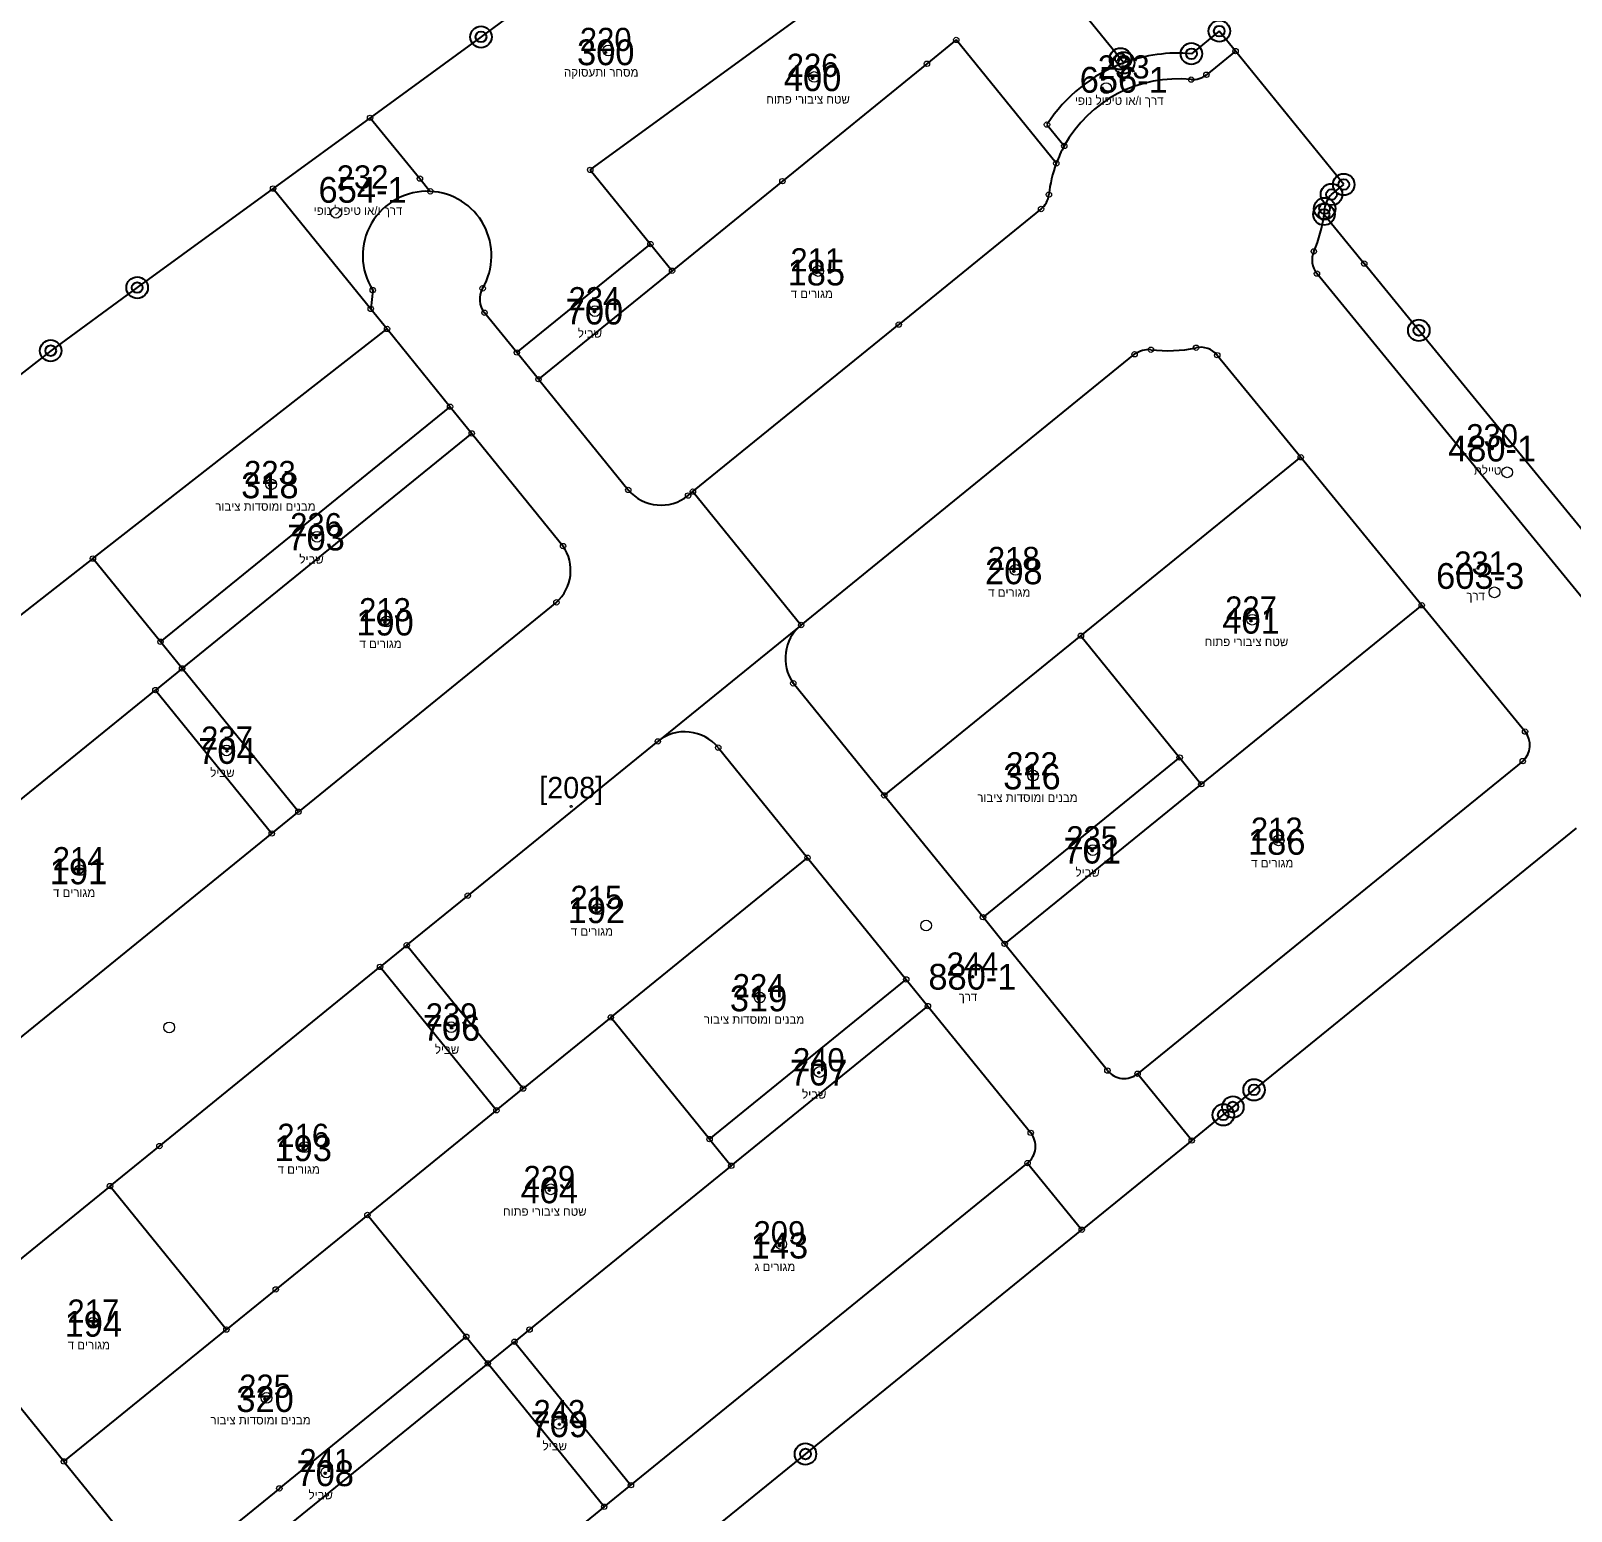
# Model space of a CAD drawing. Header units: metres. Extents: x 175929 to 176804, y 640596 to 641380.
# Drawn here: x 176117.8 to 176476.6, y 640862.8 to 641207.5 of the extents above; entities that cross this region are included whole.
import ezdxf
from ezdxf.enums import TextEntityAlignment as Align

# ---------------------------------------------------------------- set-up
doc = ezdxf.new("R2010")
doc.units = ezdxf.units.M
doc.header["$PDMODE"] = 1
doc.header["$PDSIZE"] = 1
for name, color, linetype, lineweight in [('C1603_0', 40, 'Continuous', 0), ('pcls011', 4, 'Continuous', 0), ('Ud_NewPoints', 3, 'Continuous', 0)]:
    doc.layers.add(name, color=color, linetype=linetype, lineweight=lineweight)
for name, color, linetype in [('C1610_0', 2, 'Continuous'), ('C1650', 5, 'Continuous'), ('C1660', 3, 'Continuous'), ('C1662', 7, 'Continuous'), ('Ud_NewParcels', 2, 'Continuous')]:
    doc.layers.add(name, color=color, linetype=linetype)
doc.styles.add('HEBTXT', font='HEBTXT.shx')

# ---------------------------------------------------------------- blocks, each defined once
blk = doc.blocks.new('C1610')
for radius in [1, 0.5]:
    blk.add_circle((0, 0, 1), radius)
at = {"color": 255}
blk.add_point((0, 0), dxfattribs=at)
at = {"style": 'HEBTXT'}
blk.add_attdef('POINT_NAME', text='', height=1.2, dxfattribs=at).set_placement((0, 1.5), align=Align.BOTTOM_CENTER)
blk.add_attdef('MARK_DESC', text='', height=1.2, dxfattribs=at).set_placement((0.03, -1.73), align=Align.TOP_CENTER)
at = {"style": 'HEBTXT', "flags": 1}
for tag, p in [('MARK', (0, -4.26)), ('CLASS', (0, -5.76)), ('SOURCE', (0, -7.26)), ('TOPO', (0, -8.76)), ('HEIGHT', (0, -10.26)), ('COMMENT', (0, -11.76))]:
    blk.add_attdef(tag, text='', height=1, dxfattribs=at).set_placement(p, align=Align.MIDDLE)
blk = doc.blocks.new('C1603')
at = {"color": 255}
blk.add_circle((0, 0), 0.1, dxfattribs=at)
at = {"style": 'HEBTXT', "width": 3}
blk.add_attdef('CROSS', text='', height=4, dxfattribs=at).set_placement((0, 1.5), align=Align.MIDDLE)
at = {"color": 0, "style": 'HEBTXT'}
blk.add_attdef('PARCEL_NAME', text='', height=2.7, dxfattribs=at).set_placement((0, 1.5), align=Align.MIDDLE)
at = {"style": 'HEBTXT', "flags": 1}
for tag, p in [('GUSH', (0, -1)), ('PARCEL_STATUS', (0, -2.5)), ('PARCEL_SOURCE', (0, -4)), ('LEGAL_AREA', (0, -5.5)), ('CALC_AREA', (0, -7)), ('PARCEL_PREVIOUS', (0, -8.5)), ('GUSH_PREVIOUS', (0, -10)), ('TABA_PLAN', (0, -11.5)), ('TABA_MIGRASH', (0, -13)), ('TABA_YEUD', (0, -14.5)), ('COMMENT', (0, -16))]:
    blk.add_attdef(tag, text='', height=1, dxfattribs=at).set_placement(p, align=Align.MIDDLE)
blk = doc.blocks.new('MRK')
at = {"color": 0}
blk.add_circle((0, 0), 1, dxfattribs=at)
blk = doc.blocks.new('C1611')
blk.add_circle((0, 0), 0.5)
at = {"color": 255}
blk.add_point((0, 0), dxfattribs=at)
at = {"style": 'HEBTXT'}
blk.add_attdef('POINT_NAME', text='', height=1.2, dxfattribs=at).set_placement((0, 1.5), align=Align.BOTTOM_CENTER)
blk.add_attdef('MARK_DESC', text='', height=1.2, dxfattribs=at).set_placement((0, -1.51), align=Align.TOP_CENTER)
at = {"style": 'HEBTXT', "flags": 1}
for tag, p in [('CLASS', (0, -5.72)), ('MARK', (0, -4.22)), ('SOURCE', (0, -7.22)), ('TOPO', (0, -8.72)), ('COMMENT', (0, -11.72)), ('HEIGHT', (0, -10.22))]:
    blk.add_attdef(tag, text='', height=1, dxfattribs=at).set_placement(p, align=Align.MIDDLE)

msp = doc.modelspace()

# ---------------------------------------------------------------- linework, layer by layer
at = {"layer": 'C1650'}
for p, q in [((176402.72, 640960.92), (176477.79, 641021.85)), ((176397.79, 640956.92), (176402.72, 640960.92)), ((176270.18, 640853.35), (176298.24, 640876.13))]:
    msp.add_line(p, q, dxfattribs=at)
at = {"layer": 'C1660'}
for p, q in [((176371.61, 641200.97), (176349.54, 641228.17)), ((176229.81, 641211.27), (176222.68, 641206.07)), ((176222.68, 641206.07), (176196.84, 641187.24)), ((176394.62, 641207.43), (176388.13, 641202.16)), ((176398.4, 641202.77), (176394.62, 641207.43)), ((176423.61, 641171.71), (176398.4, 641202.77)), ((176372.37, 641200.04), (176371.61, 641200.97)), ((176196.84, 641187.24), (176174.26, 641170.77)), ((176174.26, 641170.77), (176142.6, 641147.7)), ((176420.75, 641169.39), (176423.61, 641171.71)), ((176419.01, 641164.74), (176428.37, 641153.3)), ((176441.09, 641137.75), (176428.37, 641153.3)), ((176142.6, 641147.7), (176122.46, 641133.02)), ((176499.66, 641066.16), (176441.09, 641137.75)), ((176122.46, 641133.02), (176075.39, 641096.27)), ((176388.19, 640949.13), (176395.55, 640955.1)), ((176395.55, 640955.1), (176397.79, 640956.92)), ((176388.19, 640949.13), (176362.58, 640928.35)), ((176298.24, 640876.13), (176362.58, 640928.35))]:
    msp.add_line(p, q, dxfattribs=at)
for points in [[(176388.13, 641202.16, 0.111195), (176372.37, 641200.04)], [(176420.75, 641169.39, 0.179503), (176419.15, 641166.12)], [(176419.01, 641164.74, 0.01109), (176419.15, 641166.12)]]:
    msp.add_lwpolyline(points, format="xyb", dxfattribs=at)
at = {"layer": 'C1662'}
for p, q in [((176248.11, 641175.12), (176338.89, 641241.29)), ((176333.36, 641205.36), (176326.54, 641199.82)), ((176356.66, 641176.65), (176333.36, 641205.36)), ((176398.4, 641202.77), (176391.61, 641197.26)), ((176326.54, 641199.82), (176292.86, 641172.49)), ((176196.84, 641187.24), (176208.44, 641173.09)), ((176354.49, 641185.65), (176358.52, 641180.69)), ((176208.44, 641173.09), (176210.87, 641170.12)), ((176248.11, 641175.12), (176262.13, 641157.85)), ((176292.86, 641172.49), (176267.17, 641151.64)), ((176174.26, 641170.77), (176197, 641142.75)), ((176353.11, 641166.01), (176319.96, 641139.1)), ((176231.02, 641132.6), (176262.13, 641157.85)), ((176262.13, 641157.85), (176267.17, 641151.64)), ((176267.17, 641151.64), (176236.06, 641126.39)), ((176504.95, 641043.9), (176417.36, 641150.97)), ((176197.45, 641147.12), (176197, 641142.75)), ((176197, 641142.75), (176200.79, 641138.08)), ((176231.02, 641132.6), (176223.49, 641141.85)), ((176132.3, 641084.62), (176200.79, 641138.08)), ((176200.79, 641138.08), (176215.47, 641119.98)), ((176272.04, 641100.21), (176319.96, 641139.1)), ((176236.06, 641126.39), (176231.02, 641132.6)), ((176297.24, 641069.15), (176374.9, 641132.18)), ((176394.13, 641131.98), (176413.59, 641108.2)), ((176236.06, 641126.39), (176256.97, 641100.6)), ((176148.03, 641065.24), (176215.47, 641119.98)), ((176215.47, 641119.98), (176220.51, 641113.76)), ((176153.07, 641059.03), (176220.51, 641113.76)), ((176220.51, 641113.76), (176241.78, 641087.53)), ((176362.39, 641066.64), (176413.59, 641108.2)), ((176413.59, 641108.2), (176441.76, 641073.75)), ((176270.91, 641099.29), (176272.04, 641100.21)), ((176272.04, 641100.21), (176297.24, 641069.15)), ((176132.3, 641084.62), (176062.12, 641029.86)), ((176148.03, 641065.24), (176132.3, 641084.62)), ((176240.23, 641074.43), (176180.16, 641025.66)), ((176441.76, 641073.75), (176390.43, 641032.09)), ((176441.76, 641073.75), (176465.84, 641044.33)), ((176297.24, 641069.15), (176263.86, 641042.05)), ((176153.07, 641059.03), (176148.03, 641065.24)), ((176316.59, 641029.47), (176362.39, 641066.64)), ((176362.39, 641066.64), (176385.39, 641038.3)), ((176153.07, 641059.03), (176146.86, 641053.99)), ((176180.16, 641025.66), (176153.07, 641059.03)), ((176316.59, 641029.47), (176295.41, 641055.57)), ((176083.97, 641002.95), (176146.86, 641053.99)), ((176146.86, 641053.99), (176173.95, 641020.61)), ((176219.6, 641006.13), (176263.86, 641042.05)), ((176277.92, 641040.59), (176298.72, 641014.97)), ((176385.39, 641038.3), (176339.59, 641001.13)), ((176465.28, 641037.46), (176375.6, 640964.67)), ((176385.39, 641038.3), (176390.43, 641032.09)), ((176339.59, 641001.13), (176316.59, 641029.47)), ((176390.43, 641032.09), (176344.63, 640994.91)), ((176173.95, 641020.61), (176180.16, 641025.66)), ((176111.06, 640969.56), (176173.95, 641020.61)), ((176252.91, 640977.79), (176298.72, 641014.97)), ((176298.72, 641014.97), (176321.72, 640986.63)), ((176205.37, 640994.59), (176219.6, 641006.13)), ((176344.63, 640994.91), (176339.59, 641001.13)), ((176205.37, 640994.59), (176199.16, 640989.55)), ((176205.37, 640994.59), (176232.47, 640961.21)), ((176368.57, 640965.41), (176344.63, 640994.91)), ((176147.78, 640947.84), (176199.16, 640989.55)), ((176199.16, 640989.55), (176226.26, 640956.16)), ((176275.91, 640949.45), (176321.72, 640986.63)), ((176321.72, 640986.63), (176326.76, 640980.42)), ((176280.95, 640943.24), (176326.76, 640980.42)), ((176326.76, 640980.42), (176350.71, 640950.91)), ((176252.91, 640977.79), (176232.47, 640961.21)), ((176275.91, 640949.45), (176252.91, 640977.79)), ((176388.19, 640949.13), (176375.6, 640964.67)), ((176226.26, 640956.16), (176232.47, 640961.21)), ((176226.26, 640956.16), (176196.22, 640931.78)), ((176136.27, 640938.5), (176147.78, 640947.84)), ((176275.91, 640949.45), (176280.95, 640943.24)), ((176280.95, 640943.24), (176233.98, 640905.11)), ((176257.58, 640868.88), (176349.98, 640943.88)), ((176349.98, 640943.88), (176362.58, 640928.35)), ((176136.27, 640938.5), (176106.2, 640914.09)), ((176136.27, 640938.5), (176163.37, 640905.11)), ((176196.22, 640931.78), (176174.88, 640914.45)), ((176219.23, 640903.44), (176196.22, 640931.78)), ((176174.88, 640914.45), (176163.37, 640905.11)), ((176125.53, 640874.4), (176163.37, 640905.11)), ((176175.71, 640868.12), (176219.23, 640903.44)), ((176219.23, 640903.44), (176224.27, 640897.23)), ((176233.98, 640905.11), (176230.48, 640902.27)), ((176125.53, 640874.4), (176104.74, 640900.03)), ((176224.27, 640897.23), (176230.48, 640902.27)), ((176230.48, 640902.27), (176257.58, 640868.88)), ((176224.27, 640897.23), (176153.58, 640839.85)), ((176251.36, 640863.84), (176224.27, 640897.23)), ((176125.53, 640874.4), (176148.53, 640846.06)), ((176175.71, 640868.12), (176148.53, 640846.06)), ((176251.36, 640863.84), (176257.58, 640868.88)), ((176251.36, 640863.84), (176188.44, 640812.77))]:
    msp.add_line(p, q, dxfattribs=at)
for points in [[(176372.37, 641200.04, 0.162625), (176354.49, 641185.65)], [(176388.07, 641196.14, 0.300974), (176358.52, 641180.69)], [(176388.07, 641196.14, 0.192502), (176391.61, 641197.26)], [(176358.52, 641180.69, 0.036884), (176356.66, 641176.65)], [(176356.66, 641176.65, 0.062316), (176354.93, 641169.35)], [(176210.87, 641170.12, 0.607859), (176197.45, 641147.12)], [(176223.06, 641147.54, 0.563457), (176210.87, 641170.12)], [(176353.11, 641166.01, 0.197752), (176354.93, 641169.35)], [(176416.64, 641156.14, 0.071868), (176419.01, 641164.74)], [(176416.64, 641156.14, 0.281479), (176417.36, 641150.97)], [(176223.06, 641147.54, 0.312963), (176223.49, 641141.85)], [(176378.69, 641133.25, 0.169943), (176374.9, 641132.18)], [(176378.69, 641133.25, 0.084967), (176389.21, 641133.7)], [(176394.13, 641131.98, 0.281482), (176389.21, 641133.7)], [(176256.97, 641100.6, 0.408264), (176270.91, 641099.29)], [(176240.23, 641074.43, 0.377961), (176241.78, 641087.53)], [(176297.24, 641069.15, 0.396271), (176295.41, 641055.57)], [(176277.92, 641040.59, 0.414214), (176263.86, 641042.05)], [(176465.28, 641037.46, 0.401119), (176465.84, 641044.33)], [(176368.57, 640965.41, 0.414249), (176375.6, 640964.67)], [(176349.98, 640943.88, 0.414214), (176350.71, 640950.91)]]:
    msp.add_lwpolyline(points, format="xyb", dxfattribs=at)

# ---------------------------------------------------------------- block references
at = {"layer": 'C1603_0'}
ref = msp.add_blockref('C1603', (176243.69, 641026.91), dxfattribs=dict(at, xscale=2.5, yscale=2.5, zscale=2.5))
ref.add_attrib('PARCEL_NAME', '[208]', dxfattribs={"layer": '0', "color": 0, "height": 5, "style": 'HEBTXT'}).set_placement((176243.69, 641030.66), align=Align.MIDDLE)
at = {"layer": 'C1610_0', "xscale": 2.5, "yscale": 2.5, "zscale": 2.5}
for p in [(176222.68, 641206.07, 200), (176394.62, 641207.43, 200), (176371.61, 641200.97, 200), (176372.37, 641200.04, 200), (176388.13, 641202.16, 200), (176423.61, 641171.71, 200), (176420.75, 641169.39, 200), (176419.01, 641164.74, 200), (176419.15, 641166.12, 200), (176142.6, 641147.7, 200), (176441.09, 641137.75, 200), (176122.46, 641133.02, 200), (176402.72, 640960.92, 200), (176395.55, 640955.1, 200), (176397.79, 640956.92, 200), (176298.24, 640876.13, 200)]:
    msp.add_blockref('C1610', p, dxfattribs=at)
at = {"layer": 'pcls011', "xscale": 1.25, "yscale": 1.25, "zscale": 1.25}
for p in [(176252.32, 641202.93), (176300.26, 641196.75), (176368.27, 641194.15), (176188.94, 641165.13), (176301.2, 641151.57), (176249.21, 641142.22), (176461.67, 641104.7), (176173.8, 641101.89), (176184.5, 641089.7), (176347.15, 641081.97), (176458.69, 641076.75), (176200.67, 641069.99), (176402.3, 641070.38), (176163.41, 641039.94), (176351.24, 641034.09), (176408.44, 641019.01), (176365.18, 641016.74), (176129.28, 641012.04), (176249.84, 641002.99), (176326.34, 640999.19), (176287.57, 640982.41), (176150.06, 640975.46), (176215.72, 640975.5), (176301.51, 640965.07), (176181.59, 640947.59), (176238.9, 640937.76), (176292.6, 640925), (176132.33, 640906.65), (176172.71, 640889.19), (176240.82, 640883.17), (176186.65, 640871.84)]:
    msp.add_blockref('MRK', p, dxfattribs=at)
at = {"layer": 'Ud_NewParcels'}
ref = msp.add_blockref('C1603', (176251.72, 641202.49), dxfattribs=dict(at, xscale=2, yscale=2, zscale=2))
ref.add_attrib('PARCEL_NAME', '220', dxfattribs={"layer": '0', "color": 0, "height": 5.4, "style": 'HEBTXT'}).set_placement((176251.72, 641205.49), align=Align.MIDDLE)
ref.add_attrib('TABA_MIGRASH', '300', dxfattribs={"layer": '0', "height": 6, "style": 'HEBTXT'}).set_placement((176251.72, 641202.49), align=Align.MIDDLE)
ref.add_attrib('TABA_YEUD', 'הקוסעתו רחסמ', dxfattribs={"layer": '0', "height": 2, "style": 'HEBTXT'}).set_placement((176250.67, 641197.56), align=Align.MIDDLE)
ref = msp.add_blockref('C1603', (176299.9, 641196.46), dxfattribs=dict(at, xscale=2, yscale=2, zscale=2))
ref.add_attrib('PARCEL_NAME', '226', dxfattribs={"layer": '0', "color": 0, "height": 5.4, "style": 'HEBTXT'}).set_placement((176299.9, 641199.46), align=Align.MIDDLE)
ref.add_attrib('TABA_MIGRASH', '400', dxfattribs={"layer": '0', "height": 6, "style": 'HEBTXT'}).set_placement((176299.9, 641196.46), align=Align.MIDDLE)
ref.add_attrib('TABA_YEUD', 'חותפ ירוביצ חטש', dxfattribs={"layer": '0', "height": 2, "style": 'HEBTXT'}).set_placement((176298.85, 641191.53), align=Align.MIDDLE)
ref = msp.add_blockref('C1603', (176372.36, 641196.09), dxfattribs=dict(at, xscale=2, yscale=2, zscale=2))
ref.add_attrib('PARCEL_NAME', '233', dxfattribs={"layer": '0', "color": 0, "height": 5.4, "style": 'HEBTXT'}).set_placement((176372.36, 641199.09), align=Align.MIDDLE)
ref.add_attrib('TABA_MIGRASH', '656-1', dxfattribs={"layer": '0', "height": 6, "style": 'HEBTXT'}).set_placement((176372.36, 641196.09), align=Align.MIDDLE)
ref.add_attrib('TABA_YEUD', 'יפונ לופיט וא/ו ךרד', dxfattribs={"layer": '0', "height": 2, "style": 'HEBTXT'}).set_placement((176371.32, 641191.16), align=Align.MIDDLE)
ref = msp.add_blockref('C1603', (176195.09, 641170.47), dxfattribs=dict(at, xscale=2, yscale=2, zscale=2))
ref.add_attrib('PARCEL_NAME', '232', dxfattribs={"layer": '0', "color": 0, "height": 5.4, "style": 'HEBTXT'}).set_placement((176195.09, 641173.47), align=Align.MIDDLE)
ref.add_attrib('TABA_MIGRASH', '654-1', dxfattribs={"layer": '0', "height": 6, "style": 'HEBTXT'}).set_placement((176195.09, 641170.47), align=Align.MIDDLE)
ref.add_attrib('TABA_YEUD', 'יפונ לופיט וא/ו ךרד', dxfattribs={"layer": '0', "height": 2, "style": 'HEBTXT'}).set_placement((176194.04, 641165.54), align=Align.MIDDLE)
ref = msp.add_blockref('C1603', (176300.76, 641151.21), dxfattribs=dict(at, xscale=2, yscale=2, zscale=2))
ref.add_attrib('PARCEL_NAME', '211', dxfattribs={"layer": '0', "color": 0, "height": 5.4, "style": 'HEBTXT'}).set_placement((176300.76, 641154.21), align=Align.MIDDLE)
ref.add_attrib('TABA_MIGRASH', '185', dxfattribs={"layer": '0', "height": 6, "style": 'HEBTXT'}).set_placement((176300.76, 641151.21), align=Align.MIDDLE)
ref.add_attrib('TABA_YEUD', 'ד םירוגמ', dxfattribs={"layer": '0', "height": 2, "style": 'HEBTXT'}).set_placement((176299.71, 641146.28), align=Align.MIDDLE)
ref = msp.add_blockref('C1603', (176249.09, 641142.12), dxfattribs=dict(at, xscale=2, yscale=2, zscale=2))
ref.add_attrib('PARCEL_NAME', '234', dxfattribs={"layer": '0', "color": 0, "height": 5.4, "style": 'HEBTXT'}).set_placement((176249.09, 641145.12), align=Align.MIDDLE)
ref.add_attrib('TABA_MIGRASH', '700', dxfattribs={"layer": '0', "height": 6, "style": 'HEBTXT'}).set_placement((176249.09, 641142.12), align=Align.MIDDLE)
ref.add_attrib('TABA_YEUD', 'ליבש', dxfattribs={"layer": '0', "height": 2, "style": 'HEBTXT'}).set_placement((176248.05, 641137.19), align=Align.MIDDLE)
ref = msp.add_blockref('C1603', (176458.16, 641110.22), dxfattribs=dict(at, xscale=2, yscale=2, zscale=2))
ref.add_attrib('PARCEL_NAME', '230', dxfattribs={"layer": '0', "color": 0, "height": 5.4, "style": 'HEBTXT'}).set_placement((176458.16, 641113.22), align=Align.MIDDLE)
ref.add_attrib('TABA_MIGRASH', '480-1', dxfattribs={"layer": '0', "height": 6, "style": 'HEBTXT'}).set_placement((176458.16, 641110.22), align=Align.MIDDLE)
ref.add_attrib('TABA_YEUD', 'תלייט', dxfattribs={"layer": '0', "height": 2, "style": 'HEBTXT'}).set_placement((176457.11, 641105.29), align=Align.MIDDLE)
ref = msp.add_blockref('C1603', (176173.51, 641101.66), dxfattribs=dict(at, xscale=2, yscale=2, zscale=2))
ref.add_attrib('PARCEL_NAME', '223', dxfattribs={"layer": '0', "color": 0, "height": 5.4, "style": 'HEBTXT'}).set_placement((176173.51, 641104.66), align=Align.MIDDLE)
ref.add_attrib('TABA_MIGRASH', '318', dxfattribs={"layer": '0', "height": 6, "style": 'HEBTXT'}).set_placement((176173.51, 641101.66), align=Align.MIDDLE)
ref.add_attrib('TABA_YEUD', 'רוביצ תודסומו םינבמ', dxfattribs={"layer": '0', "height": 2, "style": 'HEBTXT'}).set_placement((176172.47, 641096.73), align=Align.MIDDLE)
ref = msp.add_blockref('C1603', (176184.27, 641089.51), dxfattribs=dict(at, xscale=2, yscale=2, zscale=2))
ref.add_attrib('PARCEL_NAME', '236', dxfattribs={"layer": '0', "color": 0, "height": 5.4, "style": 'HEBTXT'}).set_placement((176184.27, 641092.51), align=Align.MIDDLE)
ref.add_attrib('TABA_MIGRASH', '703', dxfattribs={"layer": '0', "height": 6, "style": 'HEBTXT'}).set_placement((176184.27, 641089.51), align=Align.MIDDLE)
ref.add_attrib('TABA_YEUD', 'ליבש', dxfattribs={"layer": '0', "height": 2, "style": 'HEBTXT'}).set_placement((176183.22, 641084.58), align=Align.MIDDLE)
ref = msp.add_blockref('C1603', (176346.75, 641081.64), dxfattribs=dict(at, xscale=2, yscale=2, zscale=2))
ref.add_attrib('PARCEL_NAME', '218', dxfattribs={"layer": '0', "color": 0, "height": 5.4, "style": 'HEBTXT'}).set_placement((176346.75, 641084.64), align=Align.MIDDLE)
ref.add_attrib('TABA_MIGRASH', '208', dxfattribs={"layer": '0', "height": 6, "style": 'HEBTXT'}).set_placement((176346.75, 641081.64), align=Align.MIDDLE)
ref.add_attrib('TABA_YEUD', 'ד םירוגמ', dxfattribs={"layer": '0', "height": 2, "style": 'HEBTXT'}).set_placement((176345.7, 641076.71), align=Align.MIDDLE)
ref = msp.add_blockref('C1603', (176455.37, 641080.57), dxfattribs=dict(at, xscale=2, yscale=2, zscale=2))
ref.add_attrib('PARCEL_NAME', '231', dxfattribs={"layer": '0', "color": 0, "height": 5.4, "style": 'HEBTXT'}).set_placement((176455.37, 641083.57), align=Align.MIDDLE)
ref.add_attrib('TABA_MIGRASH', '603-3', dxfattribs={"layer": '0', "height": 6, "style": 'HEBTXT'}).set_placement((176455.37, 641080.57), align=Align.MIDDLE)
ref.add_attrib('TABA_YEUD', 'ךרד', dxfattribs={"layer": '0', "height": 2, "style": 'HEBTXT'}).set_placement((176454.32, 641075.64), align=Align.MIDDLE)
ref = msp.add_blockref('C1603', (176402.01, 641070.14), dxfattribs=dict(at, xscale=2, yscale=2, zscale=2))
ref.add_attrib('PARCEL_NAME', '227', dxfattribs={"layer": '0', "color": 0, "height": 5.4, "style": 'HEBTXT'}).set_placement((176402.01, 641073.14), align=Align.MIDDLE)
ref.add_attrib('TABA_MIGRASH', '401', dxfattribs={"layer": '0', "height": 6, "style": 'HEBTXT'}).set_placement((176402.01, 641070.14), align=Align.MIDDLE)
ref.add_attrib('TABA_YEUD', 'חותפ ירוביצ חטש', dxfattribs={"layer": '0', "height": 2, "style": 'HEBTXT'}).set_placement((176400.96, 641065.21), align=Align.MIDDLE)
ref = msp.add_blockref('C1603', (176200.32, 641069.71), dxfattribs=dict(at, xscale=2, yscale=2, zscale=2))
ref.add_attrib('PARCEL_NAME', '213', dxfattribs={"layer": '0', "color": 0, "height": 5.4, "style": 'HEBTXT'}).set_placement((176200.32, 641072.71), align=Align.MIDDLE)
ref.add_attrib('TABA_MIGRASH', '190', dxfattribs={"layer": '0', "height": 6, "style": 'HEBTXT'}).set_placement((176200.32, 641069.71), align=Align.MIDDLE)
ref.add_attrib('TABA_YEUD', 'ד םירוגמ', dxfattribs={"layer": '0', "height": 2, "style": 'HEBTXT'}).set_placement((176199.28, 641064.78), align=Align.MIDDLE)
ref = msp.add_blockref('C1603', (176163.51, 641039.82), dxfattribs=dict(at, xscale=2, yscale=2, zscale=2))
ref.add_attrib('PARCEL_NAME', '237', dxfattribs={"layer": '0', "color": 0, "height": 5.4, "style": 'HEBTXT'}).set_placement((176163.51, 641042.82), align=Align.MIDDLE)
ref.add_attrib('TABA_MIGRASH', '704', dxfattribs={"layer": '0', "height": 6, "style": 'HEBTXT'}).set_placement((176163.51, 641039.82), align=Align.MIDDLE)
ref.add_attrib('TABA_YEUD', 'ליבש', dxfattribs={"layer": '0', "height": 2, "style": 'HEBTXT'}).set_placement((176162.46, 641034.89), align=Align.MIDDLE)
ref = msp.add_blockref('C1603', (176350.99, 641033.88), dxfattribs=dict(at, xscale=2, yscale=2, zscale=2))
ref.add_attrib('PARCEL_NAME', '222', dxfattribs={"layer": '0', "color": 0, "height": 5.4, "style": 'HEBTXT'}).set_placement((176350.99, 641036.88), align=Align.MIDDLE)
ref.add_attrib('TABA_MIGRASH', '316', dxfattribs={"layer": '0', "height": 6, "style": 'HEBTXT'}).set_placement((176350.99, 641033.88), align=Align.MIDDLE)
ref.add_attrib('TABA_YEUD', 'רוביצ תודסומו םינבמ', dxfattribs={"layer": '0', "height": 2, "style": 'HEBTXT'}).set_placement((176349.94, 641028.95), align=Align.MIDDLE)
ref = msp.add_blockref('C1603', (176365.01, 641016.61), dxfattribs=dict(at, xscale=2, yscale=2, zscale=2))
ref.add_attrib('PARCEL_NAME', '235', dxfattribs={"layer": '0', "color": 0, "height": 5.4, "style": 'HEBTXT'}).set_placement((176365.01, 641019.61), align=Align.MIDDLE)
ref.add_attrib('TABA_MIGRASH', '701', dxfattribs={"layer": '0', "height": 6, "style": 'HEBTXT'}).set_placement((176365.01, 641016.61), align=Align.MIDDLE)
ref.add_attrib('TABA_YEUD', 'ליבש', dxfattribs={"layer": '0', "height": 2, "style": 'HEBTXT'}).set_placement((176363.96, 641011.68), align=Align.MIDDLE)
ref = msp.add_blockref('C1603', (176408, 641018.66), dxfattribs=dict(at, xscale=2, yscale=2, zscale=2))
ref.add_attrib('PARCEL_NAME', '212', dxfattribs={"layer": '0', "color": 0, "height": 5.4, "style": 'HEBTXT'}).set_placement((176408, 641021.66), align=Align.MIDDLE)
ref.add_attrib('TABA_MIGRASH', '186', dxfattribs={"layer": '0', "height": 6, "style": 'HEBTXT'}).set_placement((176408, 641018.66), align=Align.MIDDLE)
ref.add_attrib('TABA_YEUD', 'ד םירוגמ', dxfattribs={"layer": '0', "height": 2, "style": 'HEBTXT'}).set_placement((176406.95, 641013.73), align=Align.MIDDLE)
ref = msp.add_blockref('C1603', (176128.95, 641011.78), dxfattribs=dict(at, xscale=2, yscale=2, zscale=2))
ref.add_attrib('PARCEL_NAME', '214', dxfattribs={"layer": '0', "color": 0, "height": 5.4, "style": 'HEBTXT'}).set_placement((176128.95, 641014.78), align=Align.MIDDLE)
ref.add_attrib('TABA_MIGRASH', '191', dxfattribs={"layer": '0', "height": 6, "style": 'HEBTXT'}).set_placement((176128.95, 641011.78), align=Align.MIDDLE)
ref.add_attrib('TABA_YEUD', 'ד םירוגמ', dxfattribs={"layer": '0', "height": 2, "style": 'HEBTXT'}).set_placement((176127.91, 641006.85), align=Align.MIDDLE)
ref = msp.add_blockref('C1603', (176249.54, 641002.74), dxfattribs=dict(at, xscale=2, yscale=2, zscale=2))
ref.add_attrib('PARCEL_NAME', '215', dxfattribs={"layer": '0', "color": 0, "height": 5.4, "style": 'HEBTXT'}).set_placement((176249.54, 641005.74), align=Align.MIDDLE)
ref.add_attrib('TABA_MIGRASH', '192', dxfattribs={"layer": '0', "height": 6, "style": 'HEBTXT'}).set_placement((176249.54, 641002.74), align=Align.MIDDLE)
ref.add_attrib('TABA_YEUD', 'ד םירוגמ', dxfattribs={"layer": '0', "height": 2, "style": 'HEBTXT'}).set_placement((176248.5, 640997.81), align=Align.MIDDLE)
ref = msp.add_blockref('C1603', (176337.13, 640987.25), dxfattribs=dict(at, xscale=2, yscale=2, zscale=2))
ref.add_attrib('PARCEL_NAME', '244', dxfattribs={"layer": '0', "color": 0, "height": 5.4, "style": 'HEBTXT'}).set_placement((176337.13, 640990.25), align=Align.MIDDLE)
ref.add_attrib('TABA_MIGRASH', '880-1', dxfattribs={"layer": '0', "height": 6, "style": 'HEBTXT'}).set_placement((176337.13, 640987.25), align=Align.MIDDLE)
ref.add_attrib('TABA_YEUD', 'ךרד', dxfattribs={"layer": '0', "height": 2, "style": 'HEBTXT'}).set_placement((176336.08, 640982.32), align=Align.MIDDLE)
ref = msp.add_blockref('C1603', (176287.32, 640982.21), dxfattribs=dict(at, xscale=2, yscale=2, zscale=2))
ref.add_attrib('PARCEL_NAME', '224', dxfattribs={"layer": '0', "color": 0, "height": 5.4, "style": 'HEBTXT'}).set_placement((176287.32, 640985.21), align=Align.MIDDLE)
ref.add_attrib('TABA_MIGRASH', '319', dxfattribs={"layer": '0', "height": 6, "style": 'HEBTXT'}).set_placement((176287.32, 640982.21), align=Align.MIDDLE)
ref.add_attrib('TABA_YEUD', 'רוביצ תודסומו םינבמ', dxfattribs={"layer": '0', "height": 2, "style": 'HEBTXT'}).set_placement((176286.27, 640977.28), align=Align.MIDDLE)
ref = msp.add_blockref('C1603', (176215.82, 640975.37), dxfattribs=dict(at, xscale=2, yscale=2, zscale=2))
ref.add_attrib('PARCEL_NAME', '239', dxfattribs={"layer": '0', "color": 0, "height": 5.4, "style": 'HEBTXT'}).set_placement((176215.82, 640978.37), align=Align.MIDDLE)
ref.add_attrib('TABA_MIGRASH', '706', dxfattribs={"layer": '0', "height": 6, "style": 'HEBTXT'}).set_placement((176215.82, 640975.37), align=Align.MIDDLE)
ref.add_attrib('TABA_YEUD', 'ליבש', dxfattribs={"layer": '0', "height": 2, "style": 'HEBTXT'}).set_placement((176214.77, 640970.44), align=Align.MIDDLE)
ref = msp.add_blockref('C1603', (176301.34, 640964.93), dxfattribs=dict(at, xscale=2, yscale=2, zscale=2))
ref.add_attrib('PARCEL_NAME', '240', dxfattribs={"layer": '0', "color": 0, "height": 5.4, "style": 'HEBTXT'}).set_placement((176301.34, 640967.93), align=Align.MIDDLE)
ref.add_attrib('TABA_MIGRASH', '707', dxfattribs={"layer": '0', "height": 6, "style": 'HEBTXT'}).set_placement((176301.34, 640964.93), align=Align.MIDDLE)
ref.add_attrib('TABA_YEUD', 'ליבש', dxfattribs={"layer": '0', "height": 2, "style": 'HEBTXT'}).set_placement((176300.29, 640960), align=Align.MIDDLE)
ref = msp.add_blockref('C1603', (176181.27, 640947.33), dxfattribs=dict(at, xscale=2, yscale=2, zscale=2))
ref.add_attrib('PARCEL_NAME', '216', dxfattribs={"layer": '0', "color": 0, "height": 5.4, "style": 'HEBTXT'}).set_placement((176181.27, 640950.33), align=Align.MIDDLE)
ref.add_attrib('TABA_MIGRASH', '193', dxfattribs={"layer": '0', "height": 6, "style": 'HEBTXT'}).set_placement((176181.27, 640947.33), align=Align.MIDDLE)
ref.add_attrib('TABA_YEUD', 'ד םירוגמ', dxfattribs={"layer": '0', "height": 2, "style": 'HEBTXT'}).set_placement((176180.22, 640942.4), align=Align.MIDDLE)
ref = msp.add_blockref('C1603', (176238.59, 640937.51), dxfattribs=dict(at, xscale=2, yscale=2, zscale=2))
ref.add_attrib('PARCEL_NAME', '229', dxfattribs={"layer": '0', "color": 0, "height": 5.4, "style": 'HEBTXT'}).set_placement((176238.59, 640940.51), align=Align.MIDDLE)
ref.add_attrib('TABA_MIGRASH', '404', dxfattribs={"layer": '0', "height": 6, "style": 'HEBTXT'}).set_placement((176238.59, 640937.51), align=Align.MIDDLE)
ref.add_attrib('TABA_YEUD', 'חותפ ירוביצ חטש', dxfattribs={"layer": '0', "height": 2, "style": 'HEBTXT'}).set_placement((176237.54, 640932.58), align=Align.MIDDLE)
ref = msp.add_blockref('C1603', (176292.17, 640924.65), dxfattribs=dict(at, xscale=2, yscale=2, zscale=2))
ref.add_attrib('PARCEL_NAME', '209', dxfattribs={"layer": '0', "color": 0, "height": 5.4, "style": 'HEBTXT'}).set_placement((176292.17, 640927.65), align=Align.MIDDLE)
ref.add_attrib('TABA_MIGRASH', '143', dxfattribs={"layer": '0', "height": 6, "style": 'HEBTXT'}).set_placement((176292.17, 640924.65), align=Align.MIDDLE)
ref.add_attrib('TABA_YEUD', 'ג םירוגמ', dxfattribs={"layer": '0', "height": 2, "style": 'HEBTXT'}).set_placement((176291.12, 640919.72), align=Align.MIDDLE)
ref = msp.add_blockref('C1603', (176132.39, 640906.45), dxfattribs=dict(at, xscale=2, yscale=2, zscale=2))
ref.add_attrib('PARCEL_NAME', '217', dxfattribs={"layer": '0', "color": 0, "height": 5.4, "style": 'HEBTXT'}).set_placement((176132.39, 640909.45), align=Align.MIDDLE)
ref.add_attrib('TABA_MIGRASH', '194', dxfattribs={"layer": '0', "height": 6, "style": 'HEBTXT'}).set_placement((176132.39, 640906.45), align=Align.MIDDLE)
ref.add_attrib('TABA_YEUD', 'ד םירוגמ', dxfattribs={"layer": '0', "height": 2, "style": 'HEBTXT'}).set_placement((176131.34, 640901.52), align=Align.MIDDLE)
ref = msp.add_blockref('C1603', (176172.38, 640888.92), dxfattribs=dict(at, xscale=2, yscale=2, zscale=2))
ref.add_attrib('PARCEL_NAME', '225', dxfattribs={"layer": '0', "color": 0, "height": 5.4, "style": 'HEBTXT'}).set_placement((176172.38, 640891.92), align=Align.MIDDLE)
ref.add_attrib('TABA_MIGRASH', '320', dxfattribs={"layer": '0', "height": 6, "style": 'HEBTXT'}).set_placement((176172.38, 640888.92), align=Align.MIDDLE)
ref.add_attrib('TABA_YEUD', 'רוביצ תודסומו םינבמ', dxfattribs={"layer": '0', "height": 2, "style": 'HEBTXT'}).set_placement((176171.33, 640883.99), align=Align.MIDDLE)
ref = msp.add_blockref('C1603', (176240.92, 640883.05), dxfattribs=dict(at, xscale=2, yscale=2, zscale=2))
ref.add_attrib('PARCEL_NAME', '242', dxfattribs={"layer": '0', "color": 0, "height": 5.4, "style": 'HEBTXT'}).set_placement((176240.92, 640886.05), align=Align.MIDDLE)
ref.add_attrib('TABA_MIGRASH', '709', dxfattribs={"layer": '0', "height": 6, "style": 'HEBTXT'}).set_placement((176240.92, 640883.05), align=Align.MIDDLE)
ref.add_attrib('TABA_YEUD', 'ליבש', dxfattribs={"layer": '0', "height": 2, "style": 'HEBTXT'}).set_placement((176239.87, 640878.12), align=Align.MIDDLE)
ref = msp.add_blockref('C1603', (176186.4, 640871.65), dxfattribs=dict(at, xscale=2, yscale=2, zscale=2))
ref.add_attrib('PARCEL_NAME', '241', dxfattribs={"layer": '0', "color": 0, "height": 5.4, "style": 'HEBTXT'}).set_placement((176186.4, 640874.65), align=Align.MIDDLE)
ref.add_attrib('TABA_MIGRASH', '708', dxfattribs={"layer": '0', "height": 6, "style": 'HEBTXT'}).set_placement((176186.4, 640871.65), align=Align.MIDDLE)
ref.add_attrib('TABA_YEUD', 'ליבש', dxfattribs={"layer": '0', "height": 2, "style": 'HEBTXT'}).set_placement((176185.35, 640866.72), align=Align.MIDDLE)
at = {"layer": 'Ud_NewPoints', "xscale": 1.25, "yscale": 1.25, "zscale": 1.25}
for p in [(176333.36, 641205.36), (176398.4, 641202.77), (176326.54, 641199.82), (176391.61, 641197.26), (176388.07, 641196.14), (176196.84, 641187.24), (176354.49, 641185.65), (176358.52, 641180.69), (176356.66, 641176.65), (176208.44, 641173.09), (176248.11, 641175.12), (176292.86, 641172.49), (176174.26, 641170.77), (176210.87, 641170.12), (176354.93, 641169.35), (176353.11, 641166.01), (176262.13, 641157.85), (176416.64, 641156.14), (176267.17, 641151.64), (176417.36, 641150.97), (176428.37, 641153.3), (176197.45, 641147.12), (176223.06, 641147.54), (176197, 641142.75), (176223.49, 641141.85), (176200.79, 641138.08), (176319.96, 641139.1), (176231.02, 641132.6), (176378.69, 641133.25), (176389.21, 641133.7), (176374.9, 641132.18), (176394.13, 641131.98), (176236.06, 641126.39), (176215.47, 641119.98), (176220.51, 641113.76), (176413.59, 641108.2), (176256.97, 641100.6), (176272.04, 641100.21), (176270.91, 641099.29), (176241.78, 641087.53), (176132.3, 641084.62), (176240.23, 641074.43), (176441.76, 641073.75), (176297.24, 641069.15), (176148.03, 641065.24), (176362.39, 641066.64), (176153.07, 641059.03), (176146.86, 641053.99), (176295.41, 641055.57), (176465.84, 641044.33), (176263.86, 641042.05), (176277.92, 641040.59), (176385.39, 641038.3), (176465.28, 641037.46), (176390.43, 641032.09), (176316.59, 641029.47), (176180.16, 641025.66), (176173.95, 641020.61), (176298.72, 641014.97), (176219.6, 641006.13), (176339.59, 641001.13), (176205.37, 640994.59), (176344.63, 640994.91), (176199.16, 640989.55), (176321.72, 640986.63), (176326.76, 640980.42), (176252.91, 640977.79), (176368.57, 640965.41), (176375.6, 640964.67), (176232.47, 640961.21), (176226.26, 640956.16), (176275.91, 640949.45), (176350.71, 640950.91), (176147.78, 640947.84), (176388.19, 640949.13), (176280.95, 640943.24), (176349.98, 640943.88), (176136.27, 640938.5), (176196.22, 640931.78), (176362.58, 640928.35), (176174.88, 640914.45), (176163.37, 640905.11), (176219.23, 640903.44), (176233.98, 640905.11), (176230.48, 640902.27), (176224.27, 640897.23), (176125.53, 640874.4), (176175.71, 640868.12), (176257.58, 640868.88), (176251.36, 640863.84)]:
    msp.add_blockref('C1611', p, dxfattribs=at)

doc.saveas('drawing.dxf')
